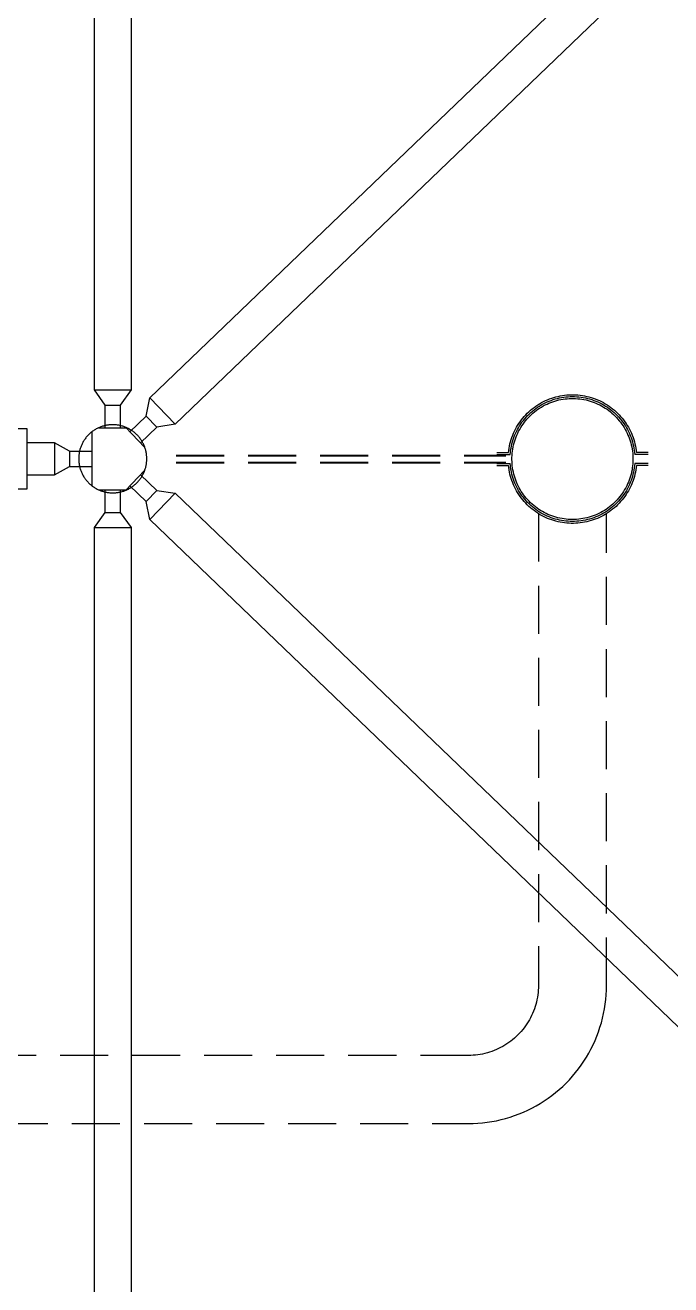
# Model space of a CAD drawing. Header units: centimetres. Extents: x 26569 to 160723, y -3143 to 14565.
# Drawn here: x 45834.2 to 45876.9, y 437.5 to 520.7 of the extents above; entities that cross this region are included whole.
import ezdxf

# ---------------------------------------------------------------- set-up
doc = ezdxf.new("R2010")
doc.units = ezdxf.units.CM
doc.header["$LTSCALE"] = 100
doc.linetypes.add('HIDDEN', pattern=[9.525, 6.35, -3.175])
doc.layers.add('A-ELEV-02', color=253, linetype='Continuous')
doc.layers.add('M-PIPE', color=235, linetype='Continuous')

# ---------------------------------------------------------------- blocks, each defined once
blk = doc.blocks.new('A$Ccc9a2781')
at = {"linetype": 'HIDDEN', "ltscale": 0.1}
for points in [[(702.5, 237.5), (702.5, 1047.3)], [(792.5, 1047.3), (792.5, 237.5)], [(-90.5, 624), (-90.5, 188)], [(-89.5, 624), (-89.5, 188)], [(-81.5, 624), (-81.5, 188)], [(-80.5, 624), (-80.5, 188)], [(792.5, 237.5), (792.4, 231.3), (792.1, 225), (791.5, 218.8), (790.8, 212.6), (789.8, 206.5), (788.7, 200.4), (787.3, 194.3), (785.7, 188.3), (783.9, 182.3), (782, 176.4), (779.8, 170.5), (777.4, 164.8), (774.8, 159.1), (772, 153.5), (769.1, 148.1), (765.9, 142.7), (762.6, 137.4), (759.1, 132.3), (755.4, 127.2), (751.6, 122.3), (747.6, 117.6), (743.4, 112.9), (739, 108.5), (734.6, 104.1), (729.9, 99.9), (725.2, 95.9), (720.3, 92.1), (715.2, 88.4), (710.1, 84.9), (704.8, 81.6), (699.4, 78.4), (694, 75.5), (688.4, 72.7), (682.7, 70.1), (677, 67.7), (671.1, 65.5), (665.2, 63.6), (659.2, 61.8), (653.2, 60.2), (647.1, 58.8), (641, 57.7), (634.9, 56.7), (628.7, 56), (622.5, 55.4), (616.2, 55.1), (610, 55)], [(610, 145), (613.2, 145.1), (616.3, 145.2), (619.5, 145.5), (622.6, 145.9), (625.7, 146.3), (628.8, 146.9), (631.9, 147.6), (635, 148.4), (638, 149.3), (641, 150.3), (643.9, 151.4), (646.9, 152.7), (649.7, 154), (652.6, 155.4), (655.3, 156.9), (658.1, 158.5), (660.7, 160.2), (663.3, 161.9), (665.9, 163.8), (668.4, 165.7), (670.8, 167.8), (673.1, 169.9), (675.4, 172.1), (677.6, 174.4), (679.7, 176.7), (681.8, 179.1), (683.7, 181.6), (685.6, 184.2), (687.3, 186.8), (689, 189.4), (690.6, 192.2), (692.1, 194.9), (693.5, 197.8), (694.8, 200.6), (696.1, 203.6), (697.2, 206.5), (698.2, 209.5), (699.1, 212.5), (699.9, 215.6), (700.6, 218.7), (701.2, 221.8), (701.6, 224.9), (702, 228), (702.3, 231.2), (702.4, 234.3), (702.5, 237.5)], [(-13.4, 145), (610, 145)], [(610, 55), (-13.4, 55)]]:
    blk.add_lwpolyline(points, dxfattribs=at)
at = {"linetype": 'HIDDEN'}
for points in [[(-94, 200), (-94, 184.6)], [(-91.5, 200), (-91.5, 182.3)], [(-79.5, 200), (-79.5, 182.3)], [(-77, 200), (-77, 184.6)], [(-94, 184.6), (-96.9, 184.2), (-99.8, 183.8), (-102.7, 183.2), (-105.6, 182.6), (-108.4, 181.8), (-111.2, 181), (-114, 180.1), (-116.8, 179), (-119.5, 177.9), (-122.2, 176.7), (-124.8, 175.4), (-127.4, 174), (-129.9, 172.5), (-132.4, 170.9), (-134.8, 169.2), (-137.2, 167.5), (-139.5, 165.6), (-141.7, 163.7), (-143.9, 161.7), (-146, 159.7), (-148, 157.6), (-150, 155.4), (-151.9, 153.1), (-153.7, 150.8), (-155.4, 148.4), (-157, 145.9), (-158.6, 143.4), (-160, 140.9), (-161.4, 138.3), (-162.7, 135.6), (-163.8, 132.9), (-164.9, 130.2), (-165.9, 127.4), (-166.8, 124.6), (-167.6, 121.8), (-168.3, 119), (-169, 116.1), (-169.5, 113.2), (-169.9, 110.3), (-170.2, 107.3), (-170.4, 104.4), (-170.5, 101.5), (-170.5, 98.5), (-170.4, 95.6), (-170.2, 92.7), (-169.9, 89.7), (-169.5, 86.8), (-169, 83.9), (-168.3, 81), (-167.6, 78.2), (-166.8, 75.4), (-165.9, 72.6), (-164.9, 69.8), (-163.8, 67.1), (-162.7, 64.4), (-161.4, 61.7), (-160, 59.1), (-158.6, 56.6), (-157, 54.1), (-155.4, 51.6), (-153.7, 49.2), (-151.9, 46.9), (-150, 44.6), (-148, 42.4), (-146, 40.3), (-143.9, 38.3), (-141.7, 36.3), (-139.5, 34.4), (-137.2, 32.5), (-134.8, 30.8), (-132.4, 29.1), (-129.9, 27.5), (-127.4, 26), (-124.8, 24.6), (-122.2, 23.3), (-119.5, 22.1), (-116.8, 21), (-114, 19.9), (-111.2, 19), (-108.4, 18.2), (-105.6, 17.4), (-102.7, 16.8), (-99.8, 16.2), (-96.9, 15.8), (-94, 15.4)], [(-77, 15.4), (-74.1, 15.8), (-71.2, 16.2), (-68.3, 16.8), (-65.4, 17.4), (-62.6, 18.2), (-59.7, 19), (-57, 19.9), (-54.2, 21), (-51.5, 22.1), (-48.8, 23.3), (-46.2, 24.6), (-43.6, 26), (-41.1, 27.5), (-38.6, 29.1), (-36.2, 30.8), (-33.8, 32.5), (-31.5, 34.4), (-29.2, 36.3), (-27.1, 38.3), (-25, 40.3), (-22.9, 42.4), (-21, 44.6), (-19.1, 46.9), (-17.3, 49.2), (-15.6, 51.6), (-14, 54.1), (-12.4, 56.6), (-11, 59.1), (-9.6, 61.7), (-8.3, 64.4), (-7.1, 67.1), (-6, 69.8), (-5, 72.6), (-4.1, 75.4), (-3.3, 78.2), (-2.6, 81), (-2, 83.9), (-1.5, 86.8), (-1.1, 89.7), (-0.8, 92.7), (-0.6, 95.6), (-0.5, 98.5), (-0.5, 101.5), (-0.6, 104.4), (-0.8, 107.3), (-1.1, 110.3), (-1.5, 113.2), (-2, 116.1), (-2.6, 119), (-3.3, 121.8), (-4.1, 124.6), (-5, 127.4), (-6, 130.2), (-7.1, 132.9), (-8.3, 135.6), (-9.6, 138.3), (-11, 140.9), (-12.4, 143.4), (-14, 145.9), (-15.6, 148.4), (-17.3, 150.8), (-19.1, 153.1), (-21, 155.4), (-22.9, 157.6), (-25, 159.7), (-27.1, 161.7), (-29.2, 163.7), (-31.5, 165.6), (-33.8, 167.5), (-36.2, 169.2), (-38.6, 170.9), (-41.1, 172.5), (-43.6, 174), (-46.2, 175.4), (-48.8, 176.7), (-51.5, 177.9), (-54.2, 179), (-57, 180.1), (-59.7, 181), (-62.6, 181.8), (-65.4, 182.6), (-68.3, 183.2), (-71.2, 183.8), (-74.1, 184.2), (-77, 184.6)], [(-91.5, 182.3), (-94.4, 182), (-97.2, 181.7), (-100, 181.2), (-102.9, 180.7), (-105.7, 180), (-108.4, 179.2), (-111.2, 178.4), (-113.9, 177.5), (-116.6, 176.4), (-119.2, 175.3), (-121.8, 174.1), (-124.4, 172.8), (-126.9, 171.4), (-129.3, 169.9), (-131.8, 168.3), (-134.1, 166.7), (-136.4, 164.9), (-138.6, 163.1), (-140.8, 161.2), (-142.9, 159.3), (-144.9, 157.2), (-146.9, 155.1), (-148.8, 152.9), (-150.6, 150.7), (-152.3, 148.4), (-153.9, 146.1), (-155.5, 143.6), (-157, 141.2), (-158.4, 138.7), (-159.7, 136.1), (-160.9, 133.5), (-162, 130.8), (-163, 128.2), (-164, 125.4), (-164.8, 122.7), (-165.5, 119.9), (-166.2, 117.1), (-166.7, 114.3), (-167.2, 111.5), (-167.5, 108.6), (-167.8, 105.7), (-167.9, 102.9), (-168, 100), (-167.9, 97.1), (-167.8, 94.3), (-167.5, 91.4), (-167.2, 88.5), (-166.7, 85.7), (-166.2, 82.9), (-165.5, 80.1), (-164.8, 77.3), (-164, 74.6), (-163, 71.8), (-162, 69.2), (-160.9, 66.5), (-159.7, 63.9), (-158.4, 61.3), (-157, 58.8), (-155.5, 56.4), (-153.9, 53.9), (-152.3, 51.6), (-150.6, 49.3), (-148.8, 47.1), (-146.9, 44.9), (-144.9, 42.8), (-142.9, 40.7), (-140.8, 38.8), (-138.6, 36.9), (-136.4, 35.1), (-134.1, 33.3), (-131.8, 31.7), (-129.3, 30.1), (-126.9, 28.6), (-124.4, 27.2), (-121.8, 25.9), (-119.2, 24.7), (-116.6, 23.6), (-113.9, 22.5), (-111.2, 21.6), (-108.4, 20.8), (-105.7, 20), (-102.9, 19.3), (-100, 18.8), (-97.2, 18.3), (-94.4, 18), (-91.5, 17.7)], [(-79.5, 17.7), (-76.6, 18), (-73.8, 18.3), (-70.9, 18.8), (-68.1, 19.3), (-65.3, 20), (-62.5, 20.8), (-59.8, 21.6), (-57.1, 22.5), (-54.4, 23.6), (-51.8, 24.7), (-49.2, 25.9), (-46.6, 27.2), (-44.1, 28.6), (-41.6, 30.1), (-39.2, 31.7), (-36.9, 33.3), (-34.6, 35.1), (-32.4, 36.9), (-30.2, 38.8), (-28.1, 40.7), (-26.1, 42.8), (-24.1, 44.9), (-22.2, 47.1), (-20.4, 49.3), (-18.7, 51.6), (-17, 53.9), (-15.5, 56.4), (-14, 58.8), (-12.6, 61.3), (-11.3, 63.9), (-10.1, 66.5), (-9, 69.2), (-7.9, 71.8), (-7, 74.6), (-6.2, 77.3), (-5.4, 80.1), (-4.8, 82.9), (-4.2, 85.7), (-3.8, 88.5), (-3.4, 91.4), (-3.2, 94.3), (-3, 97.1), (-3, 100), (-3, 102.9), (-3.2, 105.7), (-3.4, 108.6), (-3.8, 111.5), (-4.2, 114.3), (-4.8, 117.1), (-5.4, 119.9), (-6.2, 122.7), (-7, 125.4), (-7.9, 128.2), (-9, 130.8), (-10.1, 133.5), (-11.3, 136.1), (-12.6, 138.7), (-14, 141.2), (-15.5, 143.6), (-17, 146.1), (-18.7, 148.4), (-20.4, 150.7), (-22.2, 152.9), (-24.1, 155.1), (-26.1, 157.2), (-28.1, 159.3), (-30.2, 161.2), (-32.4, 163.1), (-34.6, 164.9), (-36.9, 166.7), (-39.2, 168.3), (-41.6, 169.9), (-44.1, 171.4), (-46.6, 172.8), (-49.2, 174.1), (-51.8, 175.3), (-54.4, 176.4), (-57.1, 177.5), (-59.8, 178.4), (-62.5, 179.2), (-65.3, 180), (-68.1, 180.7), (-70.9, 181.2), (-73.8, 181.7), (-76.6, 182), (-79.5, 182.3)], [(-91.5, 0), (-91.5, 17.7)], [(-79.5, 0), (-79.5, 17.7)], [(-94, 0), (-94, 15.4)], [(-77, 0), (-77, 15.4)]]:
    blk.add_lwpolyline(points, dxfattribs=at)
blk.add_lwpolyline([(-5.5, 100), (-5.5, 102.8), (-5.7, 105.5), (-5.9, 108.3), (-6.3, 111.1), (-6.7, 113.8), (-7.2, 116.5), (-7.8, 119.2), (-8.6, 121.9), (-9.4, 124.6), (-10.3, 127.2), (-11.3, 129.8), (-12.3, 132.4), (-13.5, 134.9), (-14.8, 137.4), (-16.1, 139.8), (-17.5, 142.2), (-19, 144.5), (-20.6, 146.8), (-22.3, 149), (-24, 151.2), (-25.8, 153.3), (-27.7, 155.3), (-29.7, 157.3), (-31.7, 159.2), (-33.8, 161), (-35.9, 162.8), (-38.1, 164.5), (-40.4, 166.1), (-42.7, 167.6), (-45.1, 169), (-47.5, 170.4), (-50, 171.7), (-52.5, 172.9), (-55, 174), (-57.6, 175), (-60.2, 175.9), (-62.9, 176.7), (-65.6, 177.5), (-68.3, 178.1), (-71, 178.7), (-73.7, 179.1), (-76.5, 179.5), (-79.2, 179.8), (-82, 179.9), (-84.8, 180), (-87.6, 180), (-90.3, 179.9), (-93.1, 179.6), (-95.9, 179.3), (-98.6, 178.9), (-101.4, 178.4), (-104.1, 177.8), (-106.8, 177.1), (-109.4, 176.3), (-112.1, 175.5), (-114.7, 174.5), (-117.2, 173.4), (-119.8, 172.3), (-122.2, 171.1), (-124.7, 169.7), (-127.1, 168.3), (-129.4, 166.9), (-131.7, 165.3), (-134, 163.6), (-136.1, 161.9), (-138.3, 160.1), (-140.3, 158.3), (-142.3, 156.3), (-144.2, 154.3), (-146.1, 152.2), (-147.9, 150.1), (-149.6, 147.9), (-151.2, 145.7), (-152.7, 143.4), (-154.2, 141), (-155.6, 138.6), (-156.9, 136.1), (-158.1, 133.6), (-159.2, 131.1), (-160.2, 128.5), (-161.2, 125.9), (-162, 123.3), (-162.8, 120.6), (-163.5, 117.9), (-164, 115.2), (-164.5, 112.4), (-164.9, 109.7), (-165.2, 106.9), (-165.4, 104.2), (-165.5, 101.4), (-165.5, 98.6), (-165.4, 95.8), (-165.2, 93.1), (-164.9, 90.3), (-164.5, 87.6), (-164, 84.8), (-163.5, 82.1), (-162.8, 79.4), (-162, 76.7), (-161.2, 74.1), (-160.2, 71.5), (-159.2, 68.9), (-158.1, 66.4), (-156.9, 63.9), (-155.6, 61.4), (-154.2, 59), (-152.7, 56.6), (-151.2, 54.3), (-149.6, 52.1), (-147.9, 49.9), (-146.1, 47.8), (-144.2, 45.7), (-142.3, 43.7), (-140.3, 41.7), (-138.3, 39.9), (-136.1, 38.1), (-134, 36.4), (-131.7, 34.7), (-129.4, 33.1), (-127.1, 31.7), (-124.7, 30.3), (-122.2, 28.9), (-119.8, 27.7), (-117.2, 26.6), (-114.7, 25.5), (-112.1, 24.5), (-109.4, 23.7), (-106.8, 22.9), (-104.1, 22.2), (-101.4, 21.6), (-98.6, 21.1), (-95.9, 20.7), (-93.1, 20.4), (-90.3, 20.1), (-87.6, 20), (-84.8, 20), (-82, 20.1), (-79.2, 20.2), (-76.5, 20.5), (-73.7, 20.9), (-71, 21.3), (-68.3, 21.9), (-65.6, 22.5), (-62.9, 23.3), (-60.2, 24.1), (-57.6, 25), (-55, 26), (-52.5, 27.1), (-50, 28.3), (-47.5, 29.6), (-45.1, 31), (-42.7, 32.4), (-40.4, 33.9), (-38.1, 35.5), (-35.9, 37.2), (-33.8, 39), (-31.7, 40.8), (-29.7, 42.7), (-27.7, 44.7), (-25.8, 46.7), (-24, 48.8), (-22.3, 51), (-20.6, 53.2), (-19, 55.5), (-17.5, 57.8), (-16.1, 60.2), (-14.8, 62.6), (-13.5, 65.1), (-12.3, 67.6), (-11.3, 70.2), (-10.3, 72.8), (-9.4, 75.4), (-8.6, 78.1), (-7.8, 80.8), (-7.2, 83.5), (-6.7, 86.2), (-6.3, 88.9), (-5.9, 91.7), (-5.7, 94.5), (-5.5, 97.2)], close=True, dxfattribs=at)

msp = doc.modelspace()

# ---------------------------------------------------------------- linework, layer by layer
at = {"layer": 'A-ELEV-02'}
for points in [[(45839.492, 494.116), (45839.492, 495.616), (45838.785, 496.616), (45838.785, 645.85), (45839.492, 646.85), (45839.492, 648.35)], [(45840.492, 648.35), (45840.492, 646.85), (45841.2, 645.85), (45841.2, 496.616), (45840.492, 495.616), (45840.492, 494.116)], [(45838.785, 496.616), (45841.2, 496.616)], [(45842.439, 496.088), (45844.111, 494.345)], [(45839.492, 495.616), (45840.492, 495.616)], [(45842.207, 494.885), (45842.9, 494.163)], [(45838.642, 490.266), (45838.642, 493.866)], [(45839.065, 494.116), (45840.919, 494.116)], [(45840.829, 494.155), (45842.113, 492.816)], [(45836.143, 493.126), (45834.311, 493.126)], [(45837.143, 492.566), (45836.143, 493.126)], [(45836.143, 493.126), (45836.143, 491.006)], [(45837.143, 492.566), (45838.642, 492.566)], [(45837.143, 492.566), (45837.143, 491.566)], [(45838.643, 491.566), (45838.642, 492.566)], [(45834.311, 491.006), (45836.143, 491.006)], [(45836.143, 491.006), (45837.143, 491.566)], [(45837.143, 491.566), (45838.643, 491.566)], [(45840.829, 489.978), (45842.113, 491.316)], [(45839.492, 414.95), (45839.492, 416.45), (45838.785, 417.45), (45838.785, 487.516), (45839.492, 488.516), (45839.492, 490.016)], [(45839.065, 490.016), (45840.919, 490.016)], [(45840.492, 490.016), (45840.492, 488.516), (45841.2, 487.516), (45841.2, 417.45), (45840.492, 416.45), (45840.492, 414.95)], [(45842.207, 489.247), (45842.9, 489.969)], [(45842.439, 488.045), (45844.111, 489.787)], [(45839.492, 488.516), (45840.492, 488.516)], [(45838.785, 487.516), (45841.2, 487.516)]]:
    msp.add_lwpolyline(points, dxfattribs=at)
for points in [[(45841.125, 493.846), (45842.207, 494.885), (45842.439, 496.088), (45918.373, 568.954), (45919.584, 569.136), (45920.667, 570.174), (45921.359, 569.453), (45920.277, 568.414), (45920.045, 567.211), (45844.111, 494.345), (45842.9, 494.163), (45841.817, 493.125)], [(45839.992, 494.316), (45839.942, 494.316), (45839.892, 494.314), (45839.841, 494.311), (45839.79, 494.307), (45839.739, 494.302), (45839.687, 494.295), (45839.635, 494.288), (45839.583, 494.279), (45839.53, 494.268), (45839.478, 494.257), (45839.425, 494.244), (45839.373, 494.229), (45839.321, 494.214), (45839.268, 494.197), (45839.216, 494.178), (45839.164, 494.158), (45839.112, 494.137), (45839.061, 494.114), (45839.009, 494.09), (45838.959, 494.065), (45838.908, 494.038), (45838.859, 494.01), (45838.809, 493.98), (45838.761, 493.949), (45838.713, 493.917), (45838.666, 493.884), (45838.619, 493.849), (45838.574, 493.813), (45838.529, 493.776), (45838.486, 493.737), (45838.443, 493.698), (45838.401, 493.657), (45838.36, 493.615), (45838.321, 493.573), (45838.283, 493.529), (45838.245, 493.484), (45838.209, 493.439), (45838.175, 493.392), (45838.141, 493.345), (45838.109, 493.297), (45838.078, 493.249), (45838.048, 493.2), (45838.02, 493.15), (45837.993, 493.1), (45837.968, 493.049), (45837.944, 492.998), (45837.921, 492.946), (45837.9, 492.894), (45837.88, 492.842), (45837.862, 492.79), (45837.845, 492.738), (45837.829, 492.685), (45837.815, 492.633), (45837.802, 492.58), (45837.79, 492.528), (45837.78, 492.476), (45837.771, 492.423), (45837.763, 492.372), (45837.756, 492.32), (45837.751, 492.268), (45837.747, 492.217), (45837.744, 492.167), (45837.743, 492.116), (45837.742, 492.066), (45837.743, 492.016), (45837.744, 491.966), (45837.747, 491.915), (45837.751, 491.864), (45837.756, 491.813), (45837.763, 491.761), (45837.771, 491.709), (45837.78, 491.657), (45837.79, 491.604), (45837.802, 491.552), (45837.815, 491.5), (45837.829, 491.447), (45837.845, 491.395), (45837.862, 491.342), (45837.88, 491.29), (45837.9, 491.238), (45837.921, 491.186), (45837.944, 491.135), (45837.968, 491.084), (45837.993, 491.033), (45838.02, 490.983), (45838.048, 490.933), (45838.078, 490.884), (45838.109, 490.835), (45838.141, 490.787), (45838.175, 490.74), (45838.209, 490.694), (45838.245, 490.648), (45838.283, 490.603), (45838.321, 490.56), (45838.36, 490.517), (45838.401, 490.475), (45838.443, 490.435), (45838.486, 490.395), (45838.529, 490.357), (45838.574, 490.319), (45838.619, 490.283), (45838.666, 490.249), (45838.713, 490.215), (45838.761, 490.183), (45838.809, 490.152), (45838.859, 490.123), (45838.908, 490.094), (45838.959, 490.068), (45839.009, 490.042), (45839.061, 490.018), (45839.112, 489.995), (45839.164, 489.974), (45839.216, 489.954), (45839.268, 489.936), (45839.321, 489.919), (45839.373, 489.903), (45839.425, 489.889), (45839.478, 489.876), (45839.53, 489.864), (45839.583, 489.854), (45839.635, 489.845), (45839.687, 489.837), (45839.739, 489.831), (45839.79, 489.825), (45839.841, 489.821), (45839.892, 489.818), (45839.942, 489.817), (45839.992, 489.816), (45840.042, 489.817), (45840.092, 489.818), (45840.143, 489.821), (45840.194, 489.825), (45840.246, 489.831), (45840.297, 489.837), (45840.349, 489.845), (45840.402, 489.854), (45840.454, 489.864), (45840.506, 489.876), (45840.559, 489.889), (45840.611, 489.903), (45840.664, 489.919), (45840.716, 489.936), (45840.768, 489.954), (45840.82, 489.974), (45840.872, 489.995), (45840.924, 490.018), (45840.975, 490.042), (45841.026, 490.068), (45841.076, 490.094), (45841.126, 490.123), (45841.175, 490.152), (45841.223, 490.183), (45841.271, 490.215), (45841.318, 490.249), (45841.365, 490.283), (45841.41, 490.319), (45841.455, 490.357), (45841.499, 490.395), (45841.541, 490.435), (45841.583, 490.475), (45841.624, 490.517), (45841.663, 490.56), (45841.702, 490.603), (45841.739, 490.648), (45841.775, 490.694), (45841.81, 490.74), (45841.843, 490.787), (45841.875, 490.835), (45841.906, 490.884), (45841.936, 490.933), (45841.964, 490.983), (45841.991, 491.033), (45842.016, 491.084), (45842.04, 491.135), (45842.063, 491.186), (45842.084, 491.238), (45842.104, 491.29), (45842.122, 491.342), (45842.14, 491.395), (45842.155, 491.447), (45842.17, 491.5), (45842.183, 491.552), (45842.194, 491.604), (45842.205, 491.657), (45842.214, 491.709), (45842.221, 491.761), (45842.228, 491.813), (45842.233, 491.864), (45842.237, 491.915), (45842.24, 491.966), (45842.242, 492.016), (45842.242, 492.066), (45842.242, 492.116), (45842.24, 492.167), (45842.237, 492.217), (45842.233, 492.268), (45842.228, 492.32), (45842.221, 492.372), (45842.214, 492.423), (45842.205, 492.476), (45842.194, 492.528), (45842.183, 492.58), (45842.17, 492.633), (45842.155, 492.685), (45842.14, 492.738), (45842.122, 492.79), (45842.104, 492.842), (45842.084, 492.894), (45842.063, 492.946), (45842.04, 492.998), (45842.016, 493.049), (45841.991, 493.1), (45841.964, 493.15), (45841.936, 493.2), (45841.906, 493.249), (45841.875, 493.297), (45841.843, 493.345), (45841.81, 493.392), (45841.775, 493.439), (45841.739, 493.484), (45841.702, 493.529), (45841.663, 493.573), (45841.624, 493.615), (45841.583, 493.657), (45841.541, 493.698), (45841.499, 493.737), (45841.455, 493.776), (45841.41, 493.813), (45841.365, 493.849), (45841.318, 493.884), (45841.271, 493.917), (45841.223, 493.949), (45841.175, 493.98), (45841.126, 494.01), (45841.076, 494.038), (45841.026, 494.065), (45840.975, 494.09), (45840.924, 494.114), (45840.872, 494.137), (45840.82, 494.158), (45840.768, 494.178), (45840.716, 494.197), (45840.664, 494.214), (45840.611, 494.229), (45840.559, 494.244), (45840.506, 494.257), (45840.454, 494.268), (45840.402, 494.279), (45840.349, 494.288), (45840.297, 494.295), (45840.246, 494.302), (45840.194, 494.307), (45840.143, 494.311), (45840.092, 494.314), (45840.042, 494.316)], [(45829.811, 490.066), (45829.811, 494.066), (45834.311, 494.066), (45834.311, 490.066)], [(45920.667, 413.958), (45919.584, 414.997), (45918.373, 415.179), (45842.439, 488.045), (45842.207, 489.247), (45841.125, 490.286), (45841.817, 491.008), (45842.9, 489.969), (45844.111, 489.787), (45920.045, 416.921), (45920.277, 415.718), (45921.359, 414.68)]]:
    msp.add_lwpolyline(points, close=True, dxfattribs=at)

# ---------------------------------------------------------------- block references
at = {"layer": 'M-PIPE', "lineweight": 35, "xscale": -0.05, "yscale": 0.05, "zscale": 0.05, "rotation": 90}
msp.add_blockref('A$Ccc9a2781', (45875.374, 487.775, 266.554), dxfattribs=at)

doc.saveas('drawing.dxf')
